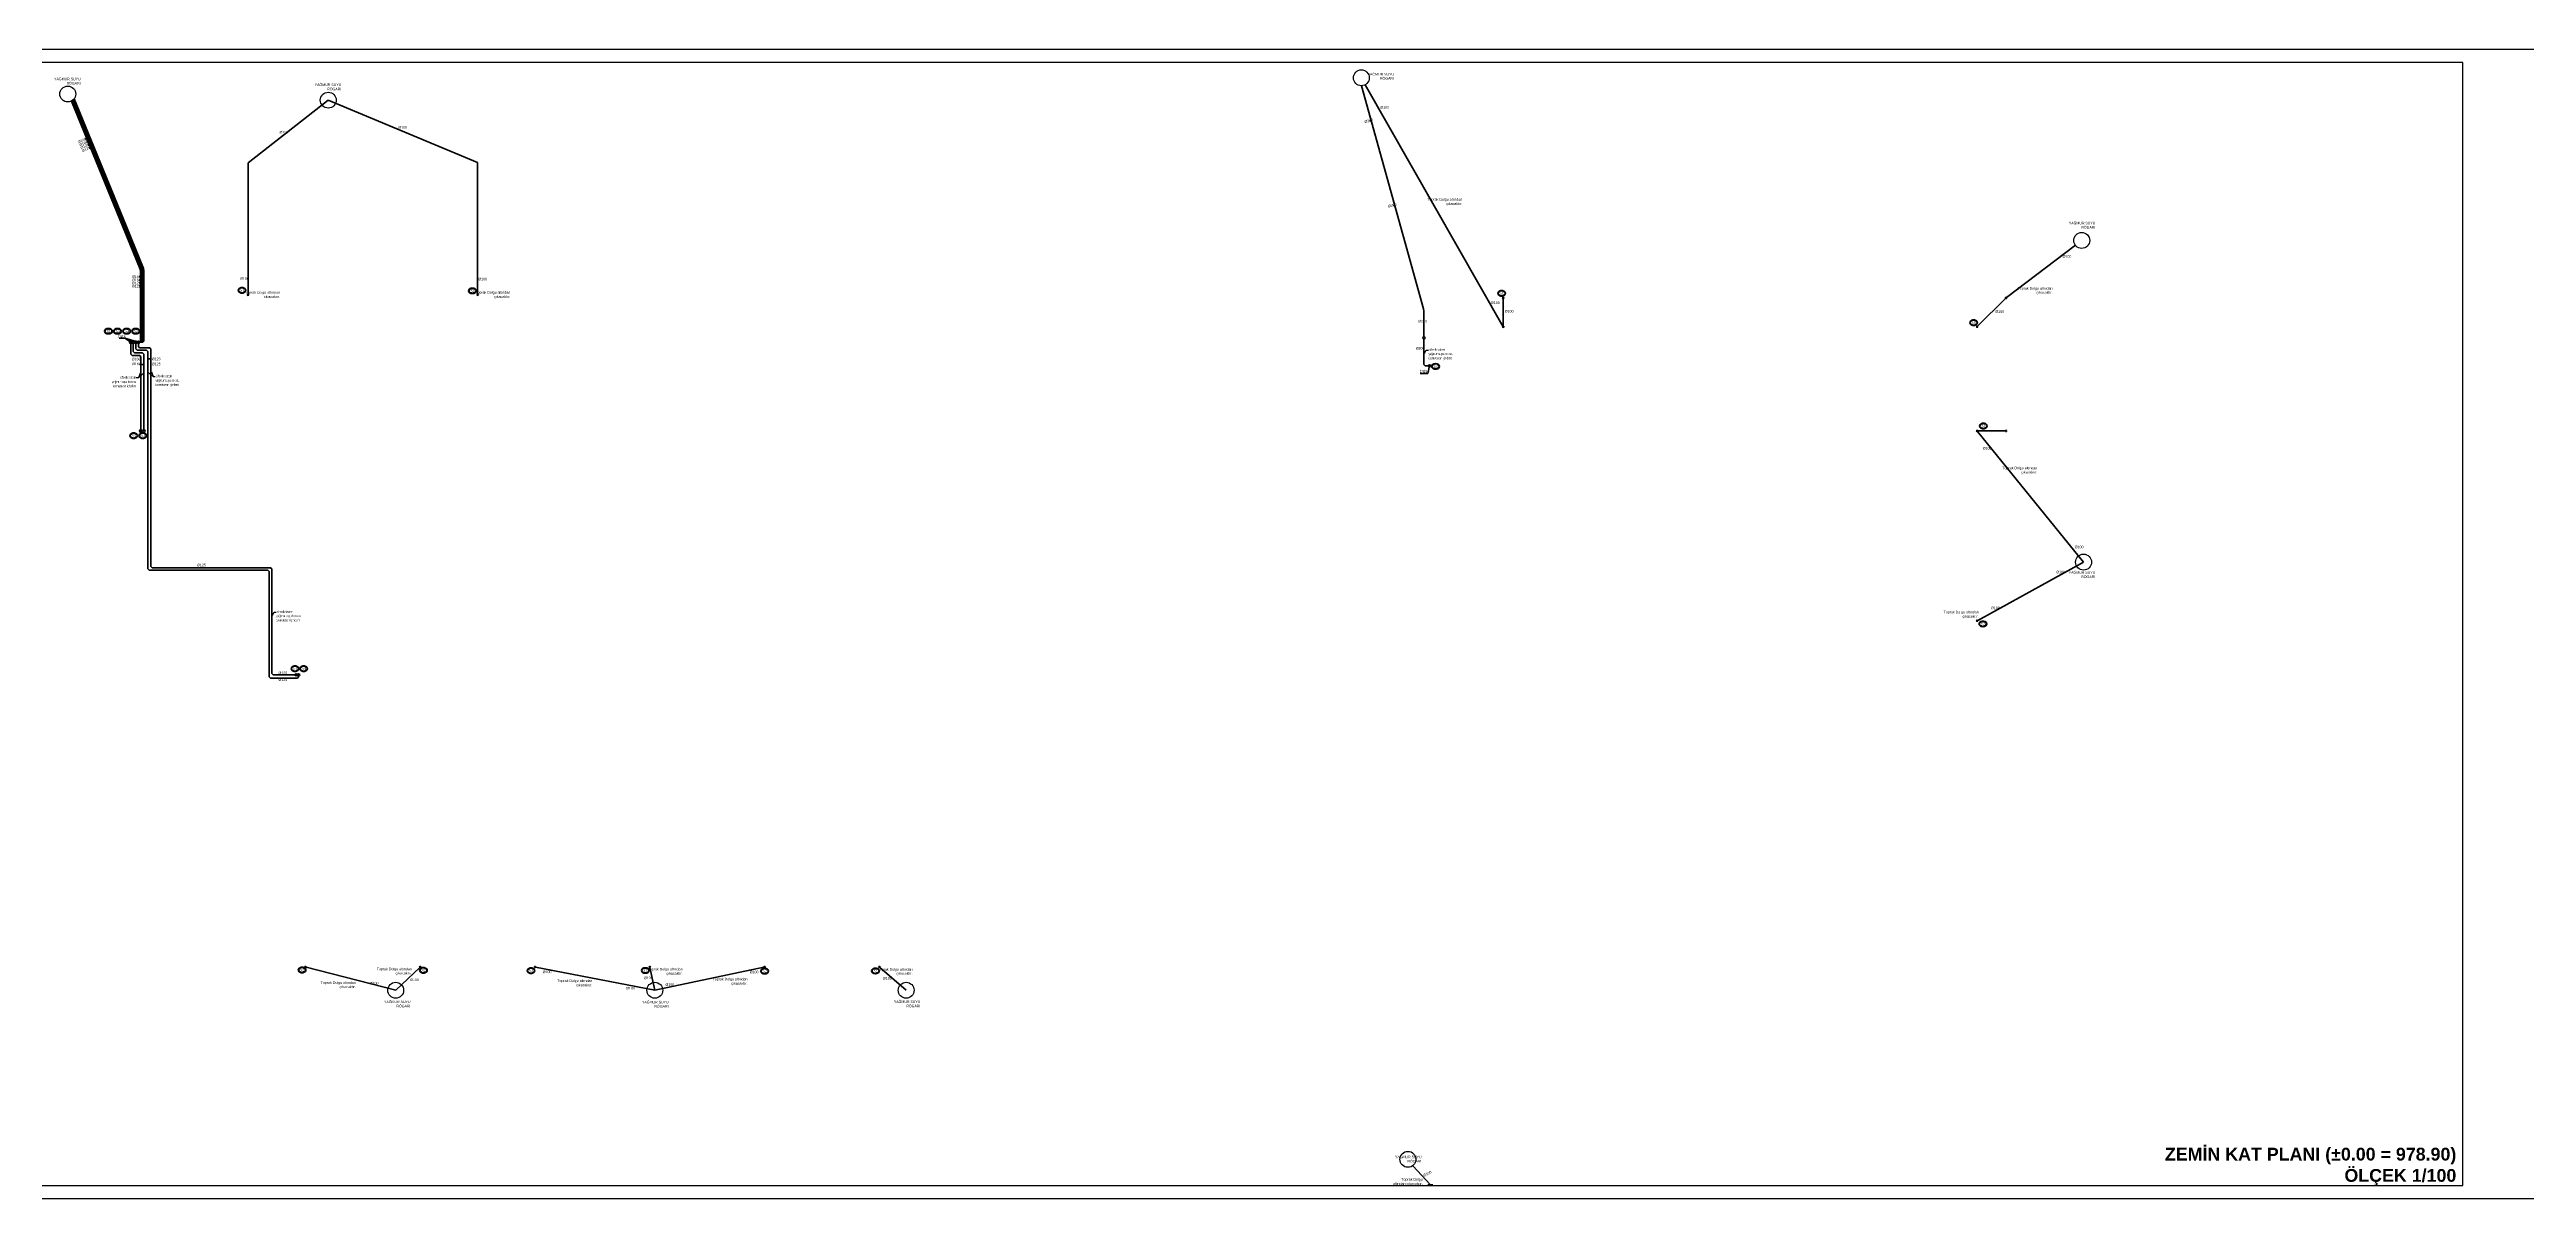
# Model space of a CAD drawing. Header units: centimetres. Extents: x 372964 to 529194, y 28783 to 59011.
# Drawn here: x 483143 to 502564, y 30011 to 39011 of the extents above; entities that cross this region are included whole.
import ezdxf
from ezdxf import colors
from ezdxf.entities.mleader import LeaderData, LeaderLine
from ezdxf.enums import TextEntityAlignment as Align
from ezdxf.math import Vec2, Vec3

# ---------------------------------------------------------------- set-up
doc = ezdxf.new("R2010")
doc.units = ezdxf.units.CM
doc.linetypes.add('AAFE_PHII-XXX-A-101 PN$0$FENCELINE1', pattern=[36.83, 6.35, -2.54, -2.54, 25.4])
doc.layers.add('.CN.BACA', color=7, linetype='Continuous')
doc.layers.add('BACA', color=7, linetype='Continuous')
for name, color, linetype, lineweight in [('0-krcn yağmur s. text', 2, 'Continuous', 20), ('0-KRCN-SHT-KOLADI-YAZIYAĞMURSUYU', 4, 'Continuous', 35), ('0-KRCN-SHT-PİSSU-BORU', 220, 'PISSU_LINE50', 40), ('0-KRCN-Z-ANTET', 71, 'Continuous', 30), ('0-MEK-SHT-aa YAĞMURSUYUBORUSU-100', 3, 'PISSU_LINE50', 35), ('0-MEK-SHT-KOLADI-YAZIYAĞMURSUYU', 4, 'Continuous', 35), ('AS_YAZI', 8, 'Continuous', 9)]:
    doc.layers.add(name, color=color, linetype=linetype, lineweight=lineweight)
doc.styles.add('ARIAL', font='arial.ttf', dxfattribs={"width": 0.8})
doc.styles.add('CBN_UYG', font='segoeuil.ttf', dxfattribs={"width": 0.6})
doc.styles.add('Kalin02', font='arialbd.ttf')
doc.styles.add('MUF', font='isocpeur.ttf')
doc.styles.add('YAZI', font='times.ttf')
doc.linetypes.add('PISSU_LINE50', pattern='A,50,-10,["C",MUF,S=10,R=0,X=1,Y=-5],0', length=60)

# ---------------------------------------------------------------- blocks, each defined once
blk = doc.blocks.new('.CN.BACA')
at = {"layer": 'BACA', "lineweight": 30}
blk.add_circle((0, 0), 1.25, dxfattribs=at)
blk = doc.blocks.new('A$C75464483-')
at = {"layer": '0-KRCN-SHT-KOLADI-YAZIYAĞMURSUYU', "linetype": 'Continuous'}
for points in [[(22, 6, -0.254464), (22, -6, -0.105847), (17, -12, -0.086514), (9, -16, -0.153914), (-11, -16, -0.086514), (-18, -12, -0.105847), (-23, -6, -0.254464), (-23, 6, -0.105847), (-18, 12, -0.086514), (-11, 16, -0.153914), (9, 16, -0.086514), (17, 12, -0.105847), (22, 6, -0.125236)], [(21, 5, -0.254464), (21, -5, -0.105847), (16, -10, -0.086514), (9, -14, -0.153914), (-10, -14, -0.086514), (-17, -10, -0.105847), (-22, -5, -0.254464), (-22, 5, -0.105847), (-17, 10, -0.086514), (-10, 14, -0.153914), (9, 14, -0.086514), (16, 10, -0.105847), (21, 5, -0.125236)]]:
    blk.add_lwpolyline(points, format="xyb", dxfattribs=at)
at = {"layer": '0-KRCN-SHT-KOLADI-YAZIYAĞMURSUYU', "linetype": 'Continuous', "style": 'YAZI', "width": 0.6}
blk.add_text('YS', height=18, rotation=360, dxfattribs=at).set_placement((0, 0), align=Align.MIDDLE_RIGHT)
blk.add_attdef('99', text='', height=18, rotation=360, dxfattribs=at).set_placement((0, 0), align=Align.MIDDLE_LEFT)

msp = doc.modelspace()

# ---------------------------------------------------------------- linework, layer by layer
at = {"layer": '0-krcn yağmur s. text'}
for p, q in [((483839.883, 36439.517), (483882.298, 36477.998)), ((483956.645, 36449.826), (483913.84, 36483.735))]:
    msp.add_line(p, q, dxfattribs=at)
at = {"layer": '0-KRCN-SHT-PİSSU-BORU', "color": 4}
for q in [(483780.073, 36718.223), (483800.073, 36718.223), (483839.94, 36718.223)]:
    msp.add_line((483732.96, 36749.297), q, dxfattribs=at)
at = {"layer": '0-KRCN-Z-ANTET'}
for points in [[(372964.066, 30011.261), (513637.225, 30011.261), (513637.225, 39011.261), (372964.066, 39011.261)], [(470564.066, 30111.261), (502064.066, 30111.261), (502064.066, 38911.261), (470564.066, 38911.261)]]:
    msp.add_lwpolyline(points, close=True, dxfattribs=at)
at = {"layer": '0-MEK-SHT-aa YAĞMURSUYUBORUSU-100'}
for p, q in [((493916.988, 36981.301), (493428.753, 38727.702)), ((494541.246, 36840.063), (493459.722, 38735.914)), ((483743.72, 37559.761), (483315.744, 38608.024)), ((483743.72, 37586.217), (483324.295, 38613.535)), ((483743.72, 37603.281), (483329.456, 38617.957)), ((483743.72, 37629.737), (483336.819, 38626.379)), ((484699.746, 38124.716), (485328.952, 38615.094)), ((486499.746, 38126.561), (485328.952, 38615.094)), ((484699.746, 37095.063), (484699.746, 38124.716)), ((486499.746, 37095.063), (486499.746, 38126.561)), ((483879.929, 37296.114), (483743.72, 37629.737)), ((483869.929, 37294.151), (483743.72, 37603.281)), ((483863.479, 37292.885), (483743.72, 37586.217)), ((483853.479, 37290.923), (483743.72, 37559.761)), ((483857.259, 37271.664), (483853.479, 37290.923)), ((483863.479, 37292.885), (483867.259, 37273.627)), ((483873.709, 37274.893), (483869.929, 37294.151)), ((483879.929, 37296.114), (483883.709, 37276.856)), ((498487.231, 37069.082), (499027.104, 37478.174)), ((483857.259, 36728.223), (483857.259, 37271.664)), ((483867.259, 36728.223), (483867.259, 37273.627)), ((483873.709, 36728.223), (483873.709, 37274.893)), ((483883.709, 36728.223), (483883.709, 37276.856)), ((493919.68, 36961.671), (493916.988, 36981.301)), ((493919.68, 36761.035), (493919.68, 36961.671)), ((494541.246, 37061.563), (494541.246, 36845.063)), ((498479.71, 37062.527), (498260.781, 36843.598)), ((483780.073, 36708.806), (483780.073, 36625.865)), ((483800.073, 36708.806), (483800.073, 36645.865)), ((483819.903, 36708.806), (483819.903, 36665.865)), ((483819.94, 36718.223), (483873.709, 36718.223)), ((483819.94, 36718.223), (483819.94, 36718.066)), ((483839.903, 36708.806), (483839.903, 36685.865)), ((483847.259, 36718.223), (483857.259, 36728.223)), ((483857.259, 36718.223), (483867.259, 36728.223)), ((483863.709, 36718.223), (483873.709, 36728.223)), ((483873.709, 36718.223), (483883.709, 36728.223)), ((493919.68, 36543.514), (493919.68, 36744.275)), ((483780.073, 36625.865), (483790.073, 36615.865)), ((483848.209, 36615.865), (483790.073, 36615.865)), ((483800.073, 36645.865), (483810.073, 36635.865)), ((483872.298, 36635.865), (483810.073, 36635.865)), ((483819.903, 36665.865), (483829.903, 36655.865)), ((483903.84, 36655.865), (483829.903, 36655.865)), ((483839.903, 36685.865), (483849.903, 36675.865)), ((483848.209, 36615.865), (483858.209, 36605.865)), ((483928.319, 36675.865), (483849.903, 36675.865)), ((483858.209, 36023.146), (483858.209, 36605.865)), ((483872.298, 36635.865), (483882.298, 36625.865)), ((483882.298, 36032.514), (483882.298, 36625.865)), ((483903.84, 36655.865), (483913.84, 36645.865)), ((483913.84, 34942.185), (483913.84, 36645.865)), ((483928.319, 36675.865), (483938.319, 36665.865)), ((483938.319, 34962.185), (483938.319, 36665.865)), ((493919.68, 36543.514), (493929.68, 36533.514)), ((493956.001, 36533.514), (493929.68, 36533.514)), ((498260.396, 36020.18), (499091.378, 34995.964)), ((498478.246, 36024.063), (498262.246, 36024.063)), ((483938.319, 34962.185), (483948.319, 34952.185)), ((498261.625, 34538.994), (499091.378, 34995.964)), ((483913.84, 34942.185), (483923.84, 34932.185)), ((484856.028, 34932.185), (483923.84, 34932.185)), ((484876.028, 34952.185), (483948.319, 34952.185)), ((484856.028, 34932.185), (484866.028, 34922.185)), ((484866.028, 34097.33), (484866.028, 34922.185)), ((484876.028, 34952.185), (484886.028, 34942.185)), ((484886.028, 34122.436), (484886.028, 34942.185)), ((484866.028, 34097.33), (484876.028, 34087.33)), ((485086.468, 34087.33), (484876.028, 34087.33)), ((484896.028, 34112.436), (484886.028, 34122.436)), ((485076.468, 34112.436), (484896.028, 34112.436)), ((485086.468, 34087.33), (485096.468, 34097.33)), ((485096.468, 34097.33), (485096.468, 34112.436)), ((485154.587, 31822.814), (485857.278, 31641.617)), ((486046.117, 31820.623), (485857.278, 31641.617)), ((486954.654, 31823.109), (487889.17, 31641.617)), ((487850.802, 31819.175), (487889.17, 31641.617)), ((488744.854, 31823.026), (487889.17, 31641.617)), ((489653.52, 31820.784), (489859.771, 31641.617)), ((493970.221, 30118.669), (493831.24, 30267.305)), ((493949.607, 30118.669), (493990.153, 30118.669))]:
    msp.add_line(p, q, dxfattribs=at)
for centre, radius in [((484699.746, 37090.063), 5), ((486499.746, 37090.063), 5), ((494541.246, 37066.063), 5), ((494541.246, 37066.063), 5), ((494541.246, 37066.063), 5), ((494541.246, 37066.063), 5), ((498483.246, 37066.063), 5), ((483780.073, 36718.223), 9.417), ((483800.073, 36718.223), 9.417), ((483819.94, 36718.223), 9.417), ((483839.94, 36718.223), 9.417), ((493919.68, 36752.655), 8.38), ((494541.246, 36840.063), 5), ((498257.246, 36840.063), 5), ((493964.381, 36533.514), 8.38), ((483859.163, 36023.146), 9.417), ((483883.251, 36023.146), 9.417), ((498257.246, 36024.063), 5), ((498483.246, 36024.063), 5), ((498257.246, 34536.582), 5), ((485076.468, 34112.436), 8.38), ((485096.468, 34112.436), 8.38), ((485149.746, 31824.063), 5), ((486049.746, 31824.063), 5), ((486949.746, 31824.063), 5), ((487849.746, 31824.063), 5), ((488749.746, 31824.063), 5), ((489649.746, 31824.063), 5)]:
    msp.add_circle(centre, radius, dxfattribs=at)
at = {"layer": '0-MEK-SHT-KOLADI-YAZIYAĞMURSUYU', "linetype": 'Continuous'}
for p, q in [((493504.974, 38455.062), (493494.492, 38452.322)), ((483459.566, 38325.268), (483421.628, 38308.209)), ((483460.24, 38297.622), (483432.082, 38284.961)), ((483464.154, 38271.434), (483442.536, 38261.713)), ((483464.828, 38243.788), (483452.989, 38238.465)), ((493690.037, 37793.096), (493679.556, 37790.357)), ((483883.709, 37231.203), (483847.891, 37231.203)), ((483873.709, 37205.713), (483847.891, 37205.713)), ((483867.259, 37180.223), (483847.891, 37180.223)), ((483857.259, 37154.733), (483847.891, 37154.733)), ((483858.209, 36582.068), (483849.975, 36582.068)), ((483852.01, 36544.444), (483882.298, 36544.444)), ((483913.84, 36587.854), (483941.621, 36587.854)), ((483938.319, 36543.615), (483942.099, 36543.615))]:
    msp.add_line(p, q, dxfattribs=at)
at = {"layer": '0-MEK-SHT-KOLADI-YAZIYAĞMURSUYU', "color": 4}
for p, q in [((483732.96, 36749.297), (483690.02, 36749.297)), ((483819.94, 36718.223), (483732.96, 36749.297)), ((493964.381, 36533.514), (493949.864, 36474.444)), ((493949.864, 36474.444), (493889.835, 36474.444))]:
    msp.add_line(p, q, dxfattribs=at)

# ---------------------------------------------------------------- block references
at = {"layer": '.CN.BACA', "linetype": 'AAFE_PHII-XXX-A-101 PN$0$FENCELINE1', "xscale": 50, "yscale": 50, "zscale": 50}
for p, rotation in [((493428.753, 38790.202), 1.323429461298348), ((493428.753, 38790.202), 1.181829985093817), ((483286.273, 38663.139), 359.4938577390379), ((483286.273, 38663.139), 0.2612251481935567), ((485328.952, 38615.094), 0.8617163395325066), ((499076.918, 37515.921), 3.360643771296144), ((485857.278, 31641.617), 180), ((487889.17, 31641.617), 180), ((489859.771, 31641.617), 180), ((493794.005, 30317.503), 1.323429461298348), ((493794.005, 30317.503), 1.181829985093817)]:
    msp.add_blockref('.CN.BACA', p, dxfattribs=dict(at, rotation=rotation))
at = {"layer": '.CN.BACA', "xscale": 50, "yscale": 50, "zscale": 50, "rotation": 90.32877919360841}
msp.add_blockref('.CN.BACA', (499091.378, 34995.964), dxfattribs=at)
at = {"layer": '0-KRCN-SHT-KOLADI-YAZIYAĞMURSUYU', "linetype": 'Continuous'}
ref = msp.add_blockref('A$C75464483-', (484653.15, 37125.528), dxfattribs=dict(at, xscale=1.25, yscale=1.25, zscale=1.25))
ref.add_attrib('99', '15', dxfattribs={"height": 22.5, "style": 'YAZI', "width": 0.7}).set_placement((484653.167, 37125.528), align=Align.MIDDLE_LEFT)
ref = msp.add_blockref('A$C75464483-', (486459.749, 37121.351), dxfattribs=dict(at, xscale=1.25, yscale=1.25, zscale=1.25))
ref.add_attrib('99', '16', dxfattribs={"height": 22.5, "style": 'YAZI', "width": 0.7}).set_placement((486459.766, 37121.351), align=Align.MIDDLE_LEFT)
ref = msp.add_blockref('A$C75464483-', (494529.552, 37102.03), dxfattribs=dict(at, xscale=1.25, yscale=1.25, zscale=1.25))
ref.add_attrib('99', '17', dxfattribs={"height": 22.5, "style": 'YAZI', "width": 0.7}).set_placement((494529.57, 37102.03), align=Align.MIDDLE_LEFT)
ref = msp.add_blockref('A$C75464483-', (483605.641, 36805.09), dxfattribs=dict(at, xscale=1.25, yscale=1.25, zscale=1.25))
ref.add_attrib('99', '33', dxfattribs={"height": 22.5, "style": 'YAZI', "width": 0.7}).set_placement((483605.658, 36805.09), align=Align.MIDDLE_LEFT)
ref = msp.add_blockref('A$C75464483-', (483677.092, 36805.09), dxfattribs=dict(at, xscale=1.25, yscale=1.25, zscale=1.25))
ref.add_attrib('99', '34', dxfattribs={"height": 22.5, "style": 'YAZI', "width": 0.7}).set_placement((483677.11, 36805.09), align=Align.MIDDLE_LEFT)
ref = msp.add_blockref('A$C75464483-', (483748.544, 36805.09), dxfattribs=dict(at, xscale=1.25, yscale=1.25, zscale=1.25))
ref.add_attrib('99', '36', dxfattribs={"height": 22.5, "style": 'YAZI', "width": 0.7}).set_placement((483748.561, 36805.09), align=Align.MIDDLE_LEFT)
ref = msp.add_blockref('A$C75464483-', (483819.995, 36805.09), dxfattribs=dict(at, xscale=1.25, yscale=1.25, zscale=1.25))
ref.add_attrib('99', '35', dxfattribs={"height": 22.5, "style": 'YAZI', "width": 0.7}).set_placement((483820.012, 36805.09), align=Align.MIDDLE_LEFT)
ref = msp.add_blockref('A$C75464483-', (498230.074, 36872.049), dxfattribs=dict(at, xscale=1.25, yscale=1.25, zscale=1.25))
ref.add_attrib('99', '18', dxfattribs={"height": 22.5, "style": 'YAZI', "width": 0.7}).set_placement((498230.091, 36872.049), align=Align.MIDDLE_LEFT)
ref = msp.add_blockref('A$C75464483-', (494011.141, 36529.094), dxfattribs=dict(at, xscale=1.25, yscale=1.25, zscale=1.25))
ref.add_attrib('99', '37', dxfattribs={"height": 22.5, "style": 'YAZI', "width": 0.7}).set_placement((494011.158, 36529.094), align=Align.MIDDLE_LEFT)
ref = msp.add_blockref('A$C75464483-', (483803.998, 35986.376), dxfattribs=dict(at, xscale=1.25, yscale=1.25, zscale=1.25))
ref.add_attrib('99', '33', dxfattribs={"height": 22.5, "style": 'YAZI', "width": 0.7}).set_placement((483804.015, 35986.376), align=Align.MIDDLE_LEFT)
ref = msp.add_blockref('A$C75464483-', (483875.449, 35986.376), dxfattribs=dict(at, xscale=1.25, yscale=1.25, zscale=1.25))
ref.add_attrib('99', '34', dxfattribs={"height": 22.5, "style": 'YAZI', "width": 0.7}).set_placement((483875.467, 35986.376), align=Align.MIDDLE_LEFT)
ref = msp.add_blockref('A$C75464483-', (498306.647, 36062.849), dxfattribs=dict(at, xscale=1.25, yscale=1.25, zscale=1.25))
ref.add_attrib('99', '19', dxfattribs={"height": 22.5, "style": 'YAZI', "width": 0.7}).set_placement((498306.664, 36062.849), align=Align.MIDDLE_LEFT)
ref = msp.add_blockref('A$C75464483-', (498302.839, 34512.037), dxfattribs=dict(at, xscale=1.25, yscale=1.25, zscale=1.25))
ref.add_attrib('99', '20', dxfattribs={"height": 22.5, "style": 'YAZI', "width": 0.7}).set_placement((498302.857, 34512.037), align=Align.MIDDLE_LEFT)
ref = msp.add_blockref('A$C75464483-', (485068.141, 34161.532), dxfattribs=dict(at, xscale=1.25, yscale=1.25, zscale=1.25))
ref.add_attrib('99', '35', dxfattribs={"height": 22.5, "style": 'YAZI', "width": 0.7}).set_placement((485068.158, 34161.532), align=Align.MIDDLE_LEFT)
ref = msp.add_blockref('A$C75464483-', (485136.695, 34161.532), dxfattribs=dict(at, xscale=1.25, yscale=1.25, zscale=1.25))
ref.add_attrib('99', '36', dxfattribs={"height": 22.5, "style": 'YAZI', "width": 0.7}).set_placement((485136.712, 34161.532), align=Align.MIDDLE_LEFT)
ref = msp.add_blockref('A$C75464483-', (485124.27, 31800.502), dxfattribs=dict(at, xscale=1.25, yscale=1.25, zscale=1.25))
ref.add_attrib('99', '26', dxfattribs={"height": 22.5, "style": 'YAZI', "width": 0.7}).set_placement((485124.287, 31800.502), align=Align.MIDDLE_LEFT)
ref = msp.add_blockref('A$C75464483-', (486075.715, 31798.307), dxfattribs=dict(at, xscale=1.25, yscale=1.25, zscale=1.25))
ref.add_attrib('99', '25', dxfattribs={"height": 22.5, "style": 'YAZI', "width": 0.7}).set_placement((486075.732, 31798.307), align=Align.MIDDLE_LEFT)
ref = msp.add_blockref('A$C75464483-', (486919.205, 31795.333), dxfattribs=dict(at, xscale=1.25, yscale=1.25, zscale=1.25))
ref.add_attrib('99', '24', dxfattribs={"height": 22.5, "style": 'YAZI', "width": 0.7}).set_placement((486919.222, 31795.333), align=Align.MIDDLE_LEFT)
ref = msp.add_blockref('A$C75464483-', (487814.806, 31796.988), dxfattribs=dict(at, xscale=1.25, yscale=1.25, zscale=1.25))
ref.add_attrib('99', '23', dxfattribs={"height": 22.5, "style": 'YAZI', "width": 0.7}).set_placement((487814.823, 31796.988), align=Align.MIDDLE_LEFT)
ref = msp.add_blockref('A$C75464483-', (488750.749, 31791.896), dxfattribs=dict(at, xscale=1.25, yscale=1.25, zscale=1.25))
ref.add_attrib('99', '22', dxfattribs={"height": 22.5, "style": 'YAZI', "width": 0.7}).set_placement((488750.766, 31791.896), align=Align.MIDDLE_LEFT)
ref = msp.add_blockref('A$C75464483-', (489619.782, 31793.73), dxfattribs=dict(at, xscale=1.25, yscale=1.25, zscale=1.25))
ref.add_attrib('99', '21', dxfattribs={"height": 22.5, "style": 'YAZI', "width": 0.7}).set_placement((489619.8, 31793.73), align=Align.MIDDLE_LEFT)

# ---------------------------------------------------------------- texts
at = {"layer": '0-KRCN-SHT-KOLADI-YAZIYAĞMURSUYU', "style": 'YAZI'}
for p in [(483711.223, 36761.425), (493917.167, 36490.081)]:
    msp.add_text('İNİŞ', height=20, dxfattribs=at).set_placement(p, align=Align.MIDDLE)
at = {"layer": '0-KRCN-SHT-KOLADI-YAZIYAĞMURSUYU', "linetype": 'Continuous', "ltscale": 0.01, "char_height": 20, "attachment_point": 3, "style": 'ARIAL'}
for s, insert, width in [('YAĞMUR SUYU RÖGARI', (483386.84, 38790.954), 208.0143), ('YAĞMUR SUYU RÖGARI', (485430.637, 38745.842), 208.0143), ('YAĞMUR SUYU RÖGARI', (493685.311, 38828.585), 208.0143), ('Toprak Dolgu altından çıkacaktır.', (494220.287, 37847.329), 262.81386), ('YAĞMUR SUYU RÖGARI', (499183.94, 37661.958), 208.0143), ('Toprak Dolgu altından çıkacaktır.', (484950.385, 37118.483), 262.81386), ('Toprak Dolgu altından çıkacaktır.', (486755.622, 37119.352), 262.81386), ('Toprak Dolgu altından çıkacaktır.', (498848.277, 37151.547), 262.81386), ('Toprak Dolgu altından çıkacaktır.', (498729.175, 35743.711), 262.81386), ('YAĞMUR SUYU RÖGARI', (499183.213, 34925.005), 208.0143), ('Toprak Dolgu altından çıkacaktır.', (498269.021, 34614.444), 262.81386), ('Toprak Dolgu altından çıkacaktır.', (485544.242, 31712.084), 262.81386), ('Toprak Dolgu altından çıkacaktır.', (485983.554, 31818.902), 262.81386), ('Toprak Dolgu altından çıkacaktır.', (487399.474, 31726.577), 262.81386), ('Toprak Dolgu altından çıkacaktır.', (488106.827, 31817.192), 262.81386), ('Toprak Dolgu altından çıkacaktır.', (488616.113, 31739.412), 262.81386), ('Toprak Dolgu altından çıkacaktır.', (489909.942, 31816.536), 262.81386), ('YAĞMUR SUYU RÖGARI', (485973.233, 31561.542), 208.0143), ('YAĞMUR SUYU RÖGARI', (487996.723, 31559.124), 208.0143), ('YAĞMUR SUYU RÖGARI', (489971.007, 31561.994), 208.0143), ('YAĞMUR SUYU RÖGARI', (493900.233, 30346.169), 208.0143), ('Toprak Dolgu altından çıkacaktır.', (493909.79, 30170.571), 206.52414)]:
    msp.add_mtext(s, dxfattribs=dict(at, insert=insert, width=width))
at = {"layer": '0-MEK-SHT-KOLADI-YAZIYAĞMURSUYU', "linetype": 'Continuous', "style": 'ARIAL', "width": 0.8}
for s, rotation, p in [('Ø200', 14.6474401, (493456.009, 38434.935)), ('Ø160', 24.2110824, (483371.353, 38276.859)), ('Ø160', 24.2110824, (483381.89, 38253.426)), ('Ø125', 24.2110824, (483391.629, 38230.501)), ('Ø125', 24.2110824, (483401.864, 38207.74)), ('Ø200', 14.6474401, (493641.073, 37772.97)), ('Ø100', 26.9468929, (493919.723, 30180.512))]:
    msp.add_text(s, height=20, rotation=rotation, dxfattribs=at).set_placement(p)
for s, p in [('Ø100', (493577.308, 38548.572)), ('Ø100', (484947.112, 38354.242)), ('Ø100', (485877.339, 38390.689)), ('Ø100', (498927.196, 37380.122)), ('Ø125', (483790.109, 37172.284)), ('Ø125', (483790.109, 37147.327)), ('Ø160', (483790.628, 37222.879)), ('Ø160', (483790.628, 37197.187)), ('Ø100', (484637.563, 37207.513)), ('Ø100', (486505.388, 37203.71)), ('Ø100', (494445.746, 37018.709)), ('Ø100', (494553.592, 36951.304)), ('Ø100', (498400.592, 36948.665)), ('Ø200', (493874.588, 36873.739)), ('Ø160', (483788.359, 36576.699)), ('Ø160', (483790.322, 36539.219)), ('Ø125', (483945.558, 36578.023)), ('Ø125', (483946.226, 36538.191)), ('Ø200', (493856.36, 36661.416)), ('Ø100', (498301.318, 35877.9)), ('Ø125', (484300.142, 34963.084)), ('Ø100', (499022.825, 35104.991)), ('Ø100', (498876.816, 34908.077)), ('Ø100', (498366.309, 34627.463)), ('Ø125', (484938.722, 34117.714)), ('Ø125', (484938.722, 34064.316)), ('Ø100', (485653.706, 31687.296)), ('Ø100', (485971.003, 31714.12)), ('Ø100', (487009.971, 31775.989)), ('Ø100', (487664.352, 31648.349)), ('Ø100', (487803.629, 31728.984)), ('Ø100', (487973.337, 31676.029)), ('Ø100', (488632.932, 31775.371)), ('Ø100', (489678.363, 31725.386))]:
    msp.add_text(s, height=20, dxfattribs=at).set_placement(p)
at = {"layer": 'AS_YAZI', "insert": (502014.066, 30111.261), "char_height": 100, "attachment_point": 9, "style": 'Kalin02'}
msp.add_mtext_dynamic_manual_height_columns('ZEMİN KAT PLANI (%%P0.00 = 978.90) \\PÖLÇEK 1/100', width=31947.85456, gutter_width=1875, heights=[0], dxfattribs=at)

# ---------------------------------------------------------------- leaders
at = {"layer": '0-krcn yağmur s. text'}
ml = msp.add_multileader_mtext('Standard', dxfattribs=at)
ml.set_content(' sifonik sistem yağmur suyu borusu (asmatavan içinden)', color=256, style='CBN_UYG')
ml.set_leader_properties()
ml.build(insert=Vec2(0, 0))
ml.multileader.update_dxf_attribs({"arrow_head_size": 10})
ctx = ml.context
ctx.base_point, ctx.char_height, ctx.arrow_head_size, ctx.plane_origin = Vec3(493954.101, 36657.609), 20, 10, Vec3(493620.182, 36612.073)
notes = []
notes.append((ctx, [(0, (1, 1, 0), (493938.006, 36657.609), (1, 0), 16.094, [(0, [(493919.68, 36625.052)], 0, [])])]))
ctx.mtext.insert, ctx.mtext.rotation, ctx.mtext.width, ctx.mtext.flow_direction = Vec3(493956.101, 36671.319), 6.283185307, 159.01788, 5
ml = msp.add_multileader_mtext('Standard', dxfattribs=at)
ml.set_content(' sifonik sistem yağmur suyu borusu (asmatavan içinden)', color=256, style='CBN_UYG')
ml.set_leader_properties()
ml.build(insert=Vec2(0, 0))
ml.multileader.update_dxf_attribs({"arrow_head_size": 10})
ctx = ml.context
ctx.base_point, ctx.char_height, ctx.arrow_head_size, ctx.plane_origin = Vec3(483661.755, 36439.517), 20, 10, Vec3(484157.708, 36499.446)
notes.append((ctx, [(0, (1, 1, 0), (483839.883, 36439.517), (-1, 0), 16.094, [(0, [(483858.209, 36486.467)], 0, [])])]))
ctx.mtext.insert, ctx.mtext.rotation, ctx.mtext.width, ctx.mtext.alignment, ctx.mtext.flow_direction = Vec3(483821.789, 36453.227), 6.283185307, 159.01788, 3, 5
ml = msp.add_multileader_mtext('Standard', dxfattribs=at)
ml.set_content(' sifonik sistem yağmur suyu borusu (asmatavan içinden)', color=256, style='CBN_UYG')
ml.set_leader_properties()
ml.build(insert=Vec2(0, 0))
ml.multileader.update_dxf_attribs({"arrow_head_size": 10})
ctx = ml.context
ctx.base_point, ctx.char_height, ctx.arrow_head_size, ctx.plane_origin = Vec3(483972.739, 36449.826), 20, 10, Vec3(483638.82, 36509.755)
notes.append((ctx, [(0, (1, 1, 0), (483956.645, 36449.826), (1, 0), 16.094, [(0, [(483938.319, 36496.776)], 0, [])])]))
ctx.mtext.insert, ctx.mtext.width, ctx.mtext.flow_direction = Vec3(483974.739, 36463.536), 159.01788, 5
ml = msp.add_multileader_mtext('Standard', dxfattribs=at)
ml.set_content(' sifonik sistem yağmur suyu borusu (asmatavan içinden)', color=256, style='CBN_UYG')
ml.set_leader_properties()
ml.build(insert=Vec2(0, 0))
ml.multileader.update_dxf_attribs({"arrow_head_size": 10})
ctx = ml.context
ctx.base_point, ctx.char_height, ctx.arrow_head_size, ctx.plane_origin = Vec3(484920.448, 34604.639), 20, 10, Vec3(484586.53, 34559.103)
notes.append((ctx, [(0, (1, 1, 0), (484904.354, 34604.639), (1, 0), 16.094, [(0, [(484886.028, 34572.082)], 0, [])])]))
ctx.mtext.insert, ctx.mtext.rotation, ctx.mtext.width, ctx.mtext.flow_direction = Vec3(484922.448, 34618.349), 6.283185307, 159.01788, 5
for ctx, leaders in notes:
    for number, flags, end, landing, length, lines in leaders:
        leader = LeaderData()
        leader.index, (leader.has_last_leader_line, leader.has_dogleg_vector, leader.attachment_direction) = number, flags
        leader.last_leader_point, leader.dogleg_vector, leader.dogleg_length = Vec3(end), Vec3(landing), length
        for number, points, colour, breaks in lines:
            line = LeaderLine()
            line.index, line.vertices, line.color, line.breaks = number, Vec3.list(points), colors.encode_raw_color(colour), breaks
            leader.lines.append(line)
        ctx.leaders.append(leader)

doc.saveas('drawing.dxf')
